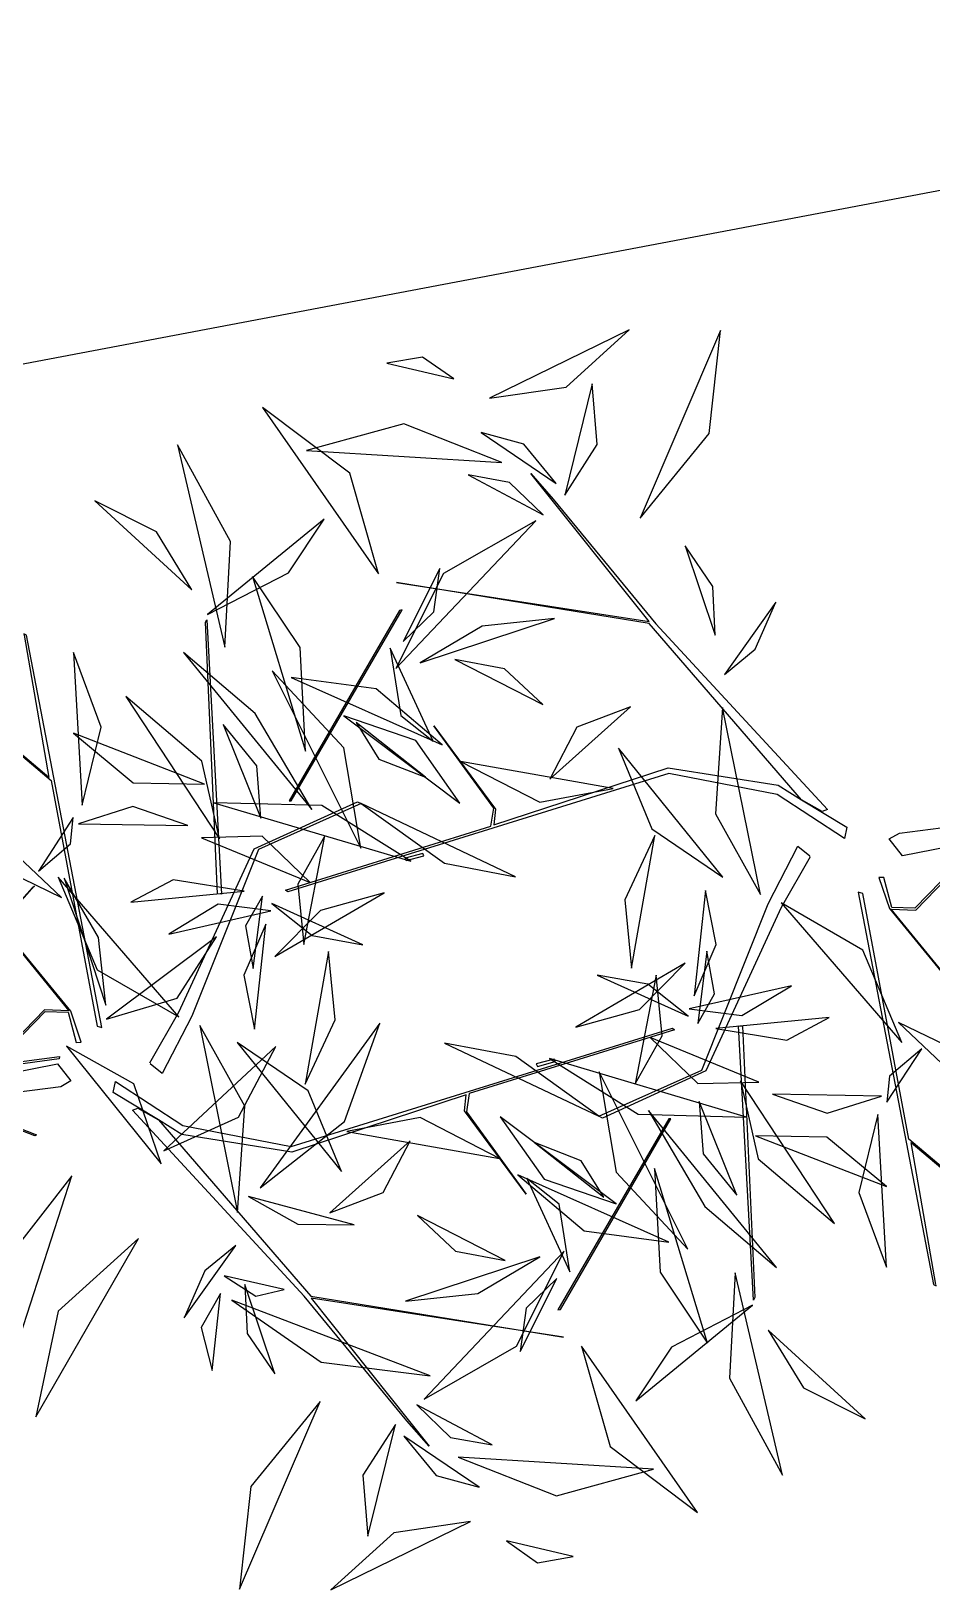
# Model space of a CAD drawing. Header units: centimetres. Extents: x 197412 to 267601, y -375791 to -305433.
# Drawn here: x 225625 to 226479, y -371075 to -369598 of the extents above; entities that cross this region are included whole.
import ezdxf

# ---------------------------------------------------------------- set-up
doc = ezdxf.new("R2010")
doc.units = ezdxf.units.CM
doc.layers.add('3-BAT C-Niveau 0', color=250, linetype='Continuous')

# ---------------------------------------------------------------- blocks, each defined once
blk = doc.blocks.new('Groupe-202-1')
at = {"linetype": 'Continuous', "flags": 128}
for points in [[(14395.42, -49835.75), (14389.05, -49831.59), (14378.77, -49829.59), (14342.67, -49840.81), (14342.46, -49840.64), (14361.91, -49834.59), (14362.19, -49832.88), (14356.5, -49825.07), (14362.35, -49832.98), (14362.2, -49834.48), (14378.72, -49829.05), (14389.12, -49830.72), (14391.34, -49832.1), (14376.9, -49815.4), (14352.96, -49811.52), (14376.9, -49815.21), (14365.71, -49801.19), (14367.81, -49803.61), (14377.54, -49815.41), (14393.82, -49833.02), (14393.31, -49833.21), (14391.34, -49832.1), (14395.65, -49834.69)], [(14443.9, -49813.04), (14427.36, -49831.73), (14446.26, -49829.22), (14446.24, -49829.45), (14431.01, -49831.52), (14444.09, -49836.64), (14443.92, -49836.73), (14430.59, -49831.58), (14400.91, -49837.41), (14399.65, -49835.8), (14400.62, -49835.25), (14427.07, -49831.84), (14443.71, -49813.21)], [(14342.81, -49832.2), (14342.99, -49832.2), (14353.52, -49814.11), (14353.25, -49814.15)], [(14334.87, -49815.26), (14334.99, -49815.04), (14336.4, -49841.02), (14336.02, -49841)], [(14398.66, -49839.45), (14399.67, -49842.4), (14408.83, -49853.57), (14408.8, -49853.4), (14399.85, -49842.44), (14402.16, -49842.55), (14414.44, -49829.89), (14414.48, -49829.62), (14402.08, -49842.36), (14399.9, -49842.31), (14399.14, -49839.44)], [(14318.68, -49840.23), (14302.14, -49858.92), (14321.04, -49856.41), (14321.02, -49856.64), (14305.79, -49858.71), (14318.86, -49863.83), (14318.7, -49863.92), (14305.37, -49858.77), (14275.69, -49864.6), (14274.43, -49862.99), (14275.4, -49862.44), (14301.85, -49859.03), (14318.49, -49840.4)], [(14323.11, -49855.07), (14322.11, -49852.12), (14312.94, -49840.95), (14312.98, -49841.13), (14321.93, -49852.08), (14319.62, -49851.98), (14307.34, -49864.64), (14307.29, -49864.9), (14319.69, -49852.16), (14321.87, -49852.22), (14322.64, -49855.08)], [(14326.36, -49858.77), (14332.72, -49862.94), (14343.01, -49864.94), (14379.11, -49853.72), (14379.31, -49853.89), (14359.86, -49859.93), (14359.59, -49861.64), (14365.27, -49869.45), (14359.42, -49861.55), (14359.57, -49860.04), (14343.05, -49865.47), (14332.65, -49863.8), (14330.43, -49862.42), (14344.87, -49879.12), (14368.81, -49883.01), (14344.88, -49879.32), (14356.07, -49893.34), (14353.96, -49890.92), (14344.24, -49879.11), (14327.96, -49861.51), (14328.46, -49861.31), (14330.43, -49862.42), (14326.13, -49859.83)], [(14386.91, -49879.26), (14386.79, -49879.49), (14385.37, -49853.51), (14385.76, -49853.53)], [(14277.87, -49881.49), (14294.41, -49862.79), (14275.52, -49865.31), (14275.53, -49865.07), (14290.76, -49863.01), (14277.69, -49857.88), (14277.85, -49857.79), (14291.19, -49862.95), (14320.86, -49857.12), (14322.13, -49858.73), (14321.16, -49859.28), (14294.7, -49862.68), (14278.06, -49881.31)], [(14378.97, -49862.33), (14378.78, -49862.32), (14368.26, -49880.41), (14368.52, -49880.38)]]:
    blk.add_lwpolyline(points, close=True, dxfattribs=at)
for points in [[(14317.69, -49816.49), (14320.05, -49829.97), (14309.23, -49820.85), (14309.28, -49820.99), (14320.26, -49830.28), (14324.61, -49853.55), (14325.06, -49853.67), (14317.91, -49816.5), (14317.67, -49816.38), (14317.69, -49816.46)], [(14329.6, -49857.01), (14332.34, -49852.22), (14339.49, -49836.74), (14349.29, -49832.27), (14349.63, -49832.44), (14339.89, -49836.81), (14333.58, -49852.59), (14330.78, -49858.03), (14329.65, -49857.11)], [(14392.17, -49837.51), (14389.43, -49842.3), (14382.28, -49857.78), (14372.49, -49862.25), (14372.14, -49862.08), (14381.89, -49857.72), (14388.19, -49841.94), (14391, -49836.49), (14392.12, -49837.41)], [(14404.08, -49878.03), (14401.72, -49864.55), (14412.55, -49873.68), (14412.49, -49873.53), (14401.51, -49864.24), (14397.16, -49840.98), (14396.71, -49840.85), (14403.86, -49878.02), (14404.1, -49878.14), (14404.09, -49878.07)]]:
    blk.add_lwpolyline(points, dxfattribs=at)
at = {"linetype": 'Continuous'}
for points in [[(14361.79, -49794.05, -212.86), (14369.06, -49792.99, -209.91), (14375.02, -49787.58, -208.14), (14375.02, -49787.58, -208.14), (14361.79, -49794.05, -212.86)], [(14361.79, -49794.05, -212.86), (14369.06, -49792.99, -209.91), (14375.02, -49787.58, -208.14), (14375.02, -49787.58, -208.14), (14361.79, -49794.05, -212.86)], [(14376.05, -49805.41, -223.66), (14382.6, -49797.39, -222.36), (14383.67, -49787.64, -219.58), (14383.67, -49787.64, -219.58), (14376.05, -49805.41, -223.66)], [(14358.4, -49792.22, -211.21), (14355.45, -49790.16, -209.03), (14352.06, -49790.74, -206.71), (14352.06, -49790.74, -206.71), (14358.4, -49792.22, -211.21)], [(14358.4, -49792.22, -211.21), (14355.45, -49790.16, -209.03), (14352.06, -49790.74, -206.71), (14352.06, -49790.74, -206.71), (14358.4, -49792.22, -211.21)], [(14368.91, -49803.24, -232.48), (14371.97, -49798.44, -232.45), (14371.51, -49792.67, -231.83), (14371.51, -49792.67, -231.83), (14368.91, -49803.24, -232.48)], [(14351.28, -49810.67, -215.07), (14348.55, -49801.15, -213.8), (14340.28, -49794.91, -214.42), (14340.28, -49794.91, -214.42), (14351.28, -49810.67, -215.07)], [(14362.96, -49800.15, -228.35), (14353.66, -49796.48, -229.1), (14344.44, -49799.01, -232.12), (14344.44, -49799.01, -232.12), (14362.96, -49800.15, -228.35)], [(14336.7, -49817.63, -223.19), (14337.26, -49807.62, -225.59), (14332.24, -49798.45, -225.79), (14332.24, -49798.45, -225.79), (14336.7, -49817.63, -223.19)], [(14336.7, -49817.63, -223.19), (14337.26, -49807.62, -225.59), (14332.24, -49798.45, -225.79), (14332.24, -49798.45, -225.79), (14336.7, -49817.63, -223.19)], [(14368.09, -49802.14, -232.75), (14365.03, -49798.4, -233.5), (14360.98, -49797.3, -235.42), (14360.98, -49797.3, -235.42), (14368.09, -49802.14, -232.75)], [(14366.88, -49805.11, -229.3), (14363.69, -49802.02, -228.25), (14359.75, -49801.32, -226.49), (14359.75, -49801.32, -226.49), (14366.88, -49805.11, -229.3)], [(14333.59, -49812.19, -215.73), (14330.24, -49806.72, -216.78), (14324.41, -49803.78, -215.22), (14324.41, -49803.78, -215.22), (14333.59, -49812.19, -215.73)], [(14333.59, -49812.19, -215.73), (14330.24, -49806.72, -216.78), (14324.41, -49803.78, -215.22), (14324.41, -49803.78, -215.22), (14333.59, -49812.19, -215.73)], [(14335.07, -49814.54, -214.21), (14342.74, -49810.58, -211.43), (14346.13, -49805.5, -206.15), (14346.13, -49805.5, -206.15), (14335.07, -49814.54, -214.21)], [(14366.16, -49805.65, -228.97), (14357.44, -49810.65, -227.8), (14352.92, -49819.66, -227.09), (14352.92, -49819.66, -227.09), (14366.16, -49805.65, -228.97)], [(14383.15, -49816.51, -172.05), (14382.94, -49811.87, -171.7), (14380.32, -49808.04, -172.02), (14380.32, -49808.04, -172.02), (14383.15, -49816.51, -172.05)], [(14383.15, -49816.51, -172.05), (14382.94, -49811.87, -171.7), (14380.32, -49808.04, -172.02), (14380.32, -49808.04, -172.02), (14383.15, -49816.51, -172.05)], [(14353.62, -49817.08, -211.6), (14356.51, -49814.27, -211.07), (14357.09, -49810.17, -211.1), (14357.09, -49810.17, -211.1), (14353.62, -49817.08, -211.6)], [(14344.34, -49827.48, -221.24), (14343.84, -49817.67, -218.96), (14339.34, -49810.95, -214.31), (14339.34, -49810.95, -214.31), (14344.34, -49827.48, -221.24)], [(14384.04, -49820.21, -171.59), (14386.95, -49817.82, -169.03), (14388.9, -49813.36, -167.96), (14388.9, -49813.36, -167.96), (14384.04, -49820.21, -171.59)], [(14367.95, -49814.92, -196.26), (14361.08, -49815.64, -195.05), (14355.23, -49819.12, -196.39), (14355.23, -49819.12, -196.39), (14367.95, -49814.92, -196.26)], [(14352.38, -49817.72, -202.5), (14353.4, -49824.12, -200.11), (14356.45, -49826.54, -195.35), (14356.45, -49826.54, -195.35), (14352.38, -49817.72, -202.5)], [(14323.21, -49832.61, -200.41), (14324.99, -49825.22, -200.32), (14322.36, -49818.15, -200.54), (14322.36, -49818.15, -200.54), (14323.21, -49832.61, -200.41)], [(14344.94, -49833, -210.1), (14339.6, -49823.92, -209.96), (14332.8, -49818.14, -205.95), (14332.8, -49818.14, -205.95), (14344.94, -49833, -210.1)], [(14366.83, -49823.06, -195.33), (14363.22, -49819.67, -195.1), (14358.5, -49818.79, -194.26), (14358.5, -49818.79, -194.26), (14366.83, -49823.06, -195.33)], [(14349.61, -49836.66, -194.97), (14347.98, -49827.16, -192.57), (14341.18, -49819.86, -191.31), (14341.18, -49819.86, -191.31), (14349.61, -49836.66, -194.97)], [(14357.29, -49826.88, -201.48), (14351.04, -49821.59, -202.35), (14342.99, -49820.51, -201.76), (14342.99, -49820.51, -201.76), (14357.29, -49826.88, -201.48)], [(14336.21, -49835.8, -233.25), (14334.54, -49828.42, -238.65), (14327.32, -49822.3, -241.93), (14327.32, -49822.3, -241.93), (14336.21, -49835.8, -233.25)], [(14375.13, -49823.3, -184.69), (14370.06, -49825.21, -183.17), (14367.5, -49830.13, -181.63), (14367.5, -49830.13, -181.63), (14375.13, -49823.3, -184.69)], [(14383.85, -49823.34, -176.08), (14383.18, -49833.42, -174.79), (14387.45, -49841.05, -170.69), (14387.45, -49841.05, -170.69), (14383.85, -49823.34, -176.08)], [(14340.13, -49833.84, -207.72), (14339.75, -49828.87, -206.62), (14336.56, -49824.97, -205.86), (14336.56, -49824.97, -205.86), (14340.13, -49833.84, -207.72)], [(14358.98, -49832.41, -207.16), (14354.8, -49826.48, -205.48), (14347.99, -49824.14, -203.83), (14347.99, -49824.14, -203.83), (14358.98, -49832.41, -207.16)], [(14358.98, -49832.41, -207.16), (14354.8, -49826.48, -205.48), (14347.99, -49824.14, -203.83), (14347.99, -49824.14, -203.83), (14358.98, -49832.41, -207.16)], [(14349.14, -49824.77, -218.46), (14351.29, -49828.23, -216.39), (14355.73, -49829.96, -215.43), (14355.73, -49829.96, -215.43), (14349.14, -49824.77, -218.46)], [(14322.37, -49825.79, -189.87), (14328.03, -49830.49, -186.93), (14334.8, -49830.6, -183.27), (14334.8, -49830.6, -183.27), (14322.37, -49825.79, -189.87)], [(14374.02, -49827.2, -205.3), (14377.17, -49834.84, -204.92), (14383.88, -49839.43, -203.9), (14383.88, -49839.43, -203.9), (14374.02, -49827.2, -205.3)], [(14359.04, -49828.45, -188.89), (14366.54, -49832.32, -185.79), (14373.5, -49831.01, -181.22), (14373.5, -49831.01, -181.22), (14359.04, -49828.45, -188.89)], [(14354.32, -49837.92, -206.43), (14345.91, -49832.64, -204.4), (14335.66, -49832.38, -204.36), (14335.66, -49832.38, -204.36), (14354.32, -49837.92, -206.43)], [(14354.32, -49837.92, -206.43), (14345.91, -49832.64, -204.4), (14335.66, -49832.38, -204.36), (14335.66, -49832.38, -204.36), (14354.32, -49837.92, -206.43)], [(14349.63, -49832.44, -197.23), (14357.51, -49838.11, -194.28), (14364.25, -49839.38, -188.42), (14364.25, -49839.38, -188.42), (14349.63, -49832.44, -197.23)], [(14319.05, -49838.84, -177.75), (14322.08, -49836.26, -175.38), (14322.34, -49833.77, -172.12), (14322.34, -49833.77, -172.12), (14319.05, -49838.84, -177.75)], [(14333.2, -49834.53, -229.03), (14328, -49832.74, -227.48), (14322.86, -49834.36, -225.66), (14322.86, -49834.36, -225.66), (14333.2, -49834.53, -229.03)], [(14344.78, -49839.92, -194.21), (14340.24, -49835.54, -192.81), (14334.49, -49835.69, -190.06), (14334.49, -49835.69, -190.06), (14344.78, -49839.92, -194.21)], [(14344.78, -49839.92, -194.21), (14340.24, -49835.54, -192.81), (14334.49, -49835.69, -190.06), (14334.49, -49835.69, -190.06), (14344.78, -49839.92, -194.21)], [(14346.18, -49835.52, -199.77), (14343.62, -49840.09, -197.57), (14344.2, -49845.8, -196.35), (14344.2, -49845.8, -196.35), (14346.18, -49835.52, -199.77)], [(14377.46, -49835.48, -185.42), (14374.6, -49841.58, -185.31), (14375.24, -49848.05, -184.01), (14375.24, -49848.05, -184.01), (14377.46, -49835.48, -185.42)], [(14321.25, -49841.34, -207.06), (14317.14, -49837.45, -208.24), (14311.43, -49836.59, -209.24), (14311.43, -49836.59, -209.24), (14321.25, -49841.34, -207.06)], [(14355.56, -49837.41, -203.84), (14355.46, -49837.18, -203.87), (14353.78, -49837.63, -202.04), (14353.88, -49837.84, -202.02), (14355.56, -49837.41, -203.84)], [(14320.92, -49839.42, -178.9), (14324.63, -49848.19, -176.01), (14332.35, -49852.67, -172.29), (14332.35, -49852.67, -172.29), (14320.92, -49839.42, -178.9)], [(14320.92, -49839.42, -178.9), (14324.63, -49848.19, -176.01), (14332.35, -49852.67, -172.29), (14332.35, -49852.67, -172.29), (14320.92, -49839.42, -178.9)], [(14325.44, -49851.54, -200.44), (14324.74, -49845.13, -199.26), (14321.49, -49839.52, -200.49), (14321.49, -49839.52, -200.49), (14325.44, -49851.54, -200.44)], [(14338.55, -49840.76, -198.87), (14331.82, -49839.66, -195.41), (14327.82, -49841.8, -190.33), (14327.82, -49841.8, -190.33), (14338.55, -49840.76, -198.87)], [(14340.27, -49841.22, -202.35), (14338.68, -49844.04, -200.21), (14339.39, -49848.09, -199.09), (14339.39, -49848.09, -199.09), (14340.27, -49841.22, -202.35)], [(14351.81, -49840.9, -199.98), (14345.77, -49842.57, -200.36), (14341.46, -49846.95, -199.46), (14341.46, -49846.95, -199.46), (14351.81, -49840.9, -199.98)], [(14381.19, -49850.65, -183.47), (14383.27, -49845.81, -183.7), (14382.25, -49840.69, -184.07), (14382.25, -49840.69, -184.07), (14381.19, -49850.65, -183.47)], [(14381.19, -49850.65, -183.47), (14383.27, -49845.81, -183.7), (14382.25, -49840.69, -184.07), (14382.25, -49840.69, -184.07), (14381.19, -49850.65, -183.47)], [(14341.07, -49842.62, -183.73), (14336.08, -49841.98, -181.29), (14331.39, -49844.81, -179.52), (14331.39, -49844.81, -179.52), (14341.07, -49842.62, -183.73)], [(14341.17, -49841.93, -202.12), (14345, -49844.96, -201.54), (14349.79, -49845.83, -202.14), (14349.79, -49845.83, -202.14), (14341.17, -49841.93, -202.12)], [(14400.85, -49855.1, -178.9), (14397.14, -49846.33, -176.01), (14389.42, -49841.85, -172.29), (14389.42, -49841.85, -172.29), (14400.85, -49855.1, -178.9)], [(14400.85, -49855.1, -178.9), (14397.14, -49846.33, -176.01), (14389.42, -49841.85, -172.29), (14389.42, -49841.85, -172.29), (14400.85, -49855.1, -178.9)], [(14340.58, -49843.87, -183.47), (14338.5, -49848.71, -183.7), (14339.52, -49853.83, -184.07), (14339.52, -49853.83, -184.07), (14340.58, -49843.87, -183.47)], [(14340.58, -49843.87, -183.47), (14338.5, -49848.71, -183.7), (14339.52, -49853.83, -184.07), (14339.52, -49853.83, -184.07), (14340.58, -49843.87, -183.47)], [(14325.51, -49852.89, -200.73), (14332.21, -49850.88, -197.34), (14335.91, -49845.09, -193.77), (14335.91, -49845.09, -193.77), (14325.51, -49852.89, -200.73)], [(14325.51, -49852.89, -200.73), (14332.21, -49850.88, -197.34), (14335.91, -49845.09, -193.77), (14335.91, -49845.09, -193.77), (14325.51, -49852.89, -200.73)], [(14344.31, -49859.04, -185.42), (14347.17, -49852.95, -185.31), (14346.53, -49846.48, -184.01), (14346.53, -49846.48, -184.01), (14344.31, -49859.04, -185.42)], [(14381.51, -49853.3, -202.35), (14383.09, -49850.48, -200.21), (14382.38, -49846.44, -199.09), (14382.38, -49846.44, -199.09), (14381.51, -49853.3, -202.35)], [(14369.97, -49853.62, -199.98), (14376, -49851.96, -200.36), (14380.31, -49847.58, -199.46), (14380.31, -49847.58, -199.46), (14369.97, -49853.62, -199.98)], [(14380.61, -49852.6, -202.12), (14376.77, -49849.56, -201.54), (14371.98, -49848.7, -202.14), (14371.98, -49848.7, -202.14), (14380.61, -49852.6, -202.12)], [(14375.59, -49859, -199.77), (14378.15, -49854.44, -197.57), (14377.57, -49848.72, -196.35), (14377.57, -49848.72, -196.35), (14375.59, -49859, -199.77)], [(14380.7, -49851.9, -183.73), (14385.7, -49852.54, -181.29), (14390.38, -49849.72, -179.52), (14390.38, -49849.72, -179.52), (14380.7, -49851.9, -183.73)], [(14340.05, -49868.87, -204.31), (14348.04, -49862.57, -204.16), (14351.39, -49853.24, -202.67), (14351.39, -49853.24, -202.67), (14340.05, -49868.87, -204.31)], [(14383.22, -49853.76, -198.87), (14389.95, -49854.87, -195.41), (14393.96, -49852.73, -190.33), (14393.96, -49852.73, -190.33), (14383.22, -49853.76, -198.87)], [(14400.52, -49853.19, -207.06), (14404.64, -49857.07, -208.24), (14410.35, -49857.93, -209.24), (14410.35, -49857.93, -209.24), (14400.52, -49853.19, -207.06)], [(14337.92, -49871.19, -176.08), (14338.59, -49861.11, -174.79), (14334.33, -49853.47, -170.69), (14334.33, -49853.47, -170.69), (14337.92, -49871.19, -176.08)], [(14377, -49854.61, -194.21), (14381.53, -49858.98, -192.81), (14387.29, -49858.84, -190.06), (14387.29, -49858.84, -190.06), (14377, -49854.61, -194.21)], [(14377, -49854.61, -194.21), (14381.53, -49858.98, -192.81), (14387.29, -49858.84, -190.06), (14387.29, -49858.84, -190.06), (14377, -49854.61, -194.21)], [(14330.67, -49866.58, -210.57), (14328.09, -49859.01, -206.9), (14321.71, -49855.42, -202.54), (14321.71, -49855.42, -202.54), (14330.67, -49866.58, -210.57)], [(14330.92, -49865.36, -217.22), (14338, -49862.17, -219.34), (14341.53, -49855.46, -221.55), (14341.53, -49855.46, -221.55), (14330.92, -49865.36, -217.22)], [(14347.75, -49867.32, -205.3), (14344.61, -49859.68, -204.92), (14337.89, -49855.09, -203.9), (14337.89, -49855.09, -203.9), (14347.75, -49867.32, -205.3)], [(14372.14, -49862.08, -197.23), (14364.27, -49856.41, -194.28), (14357.53, -49855.14, -188.42), (14357.53, -49855.14, -188.42), (14372.14, -49862.08, -197.23)], [(14402.73, -49855.68, -177.75), (14399.69, -49858.27, -175.38), (14399.43, -49860.75, -172.12), (14399.43, -49860.75, -172.12), (14402.73, -49855.68, -177.75)], [(14366.21, -49857.12, -203.84), (14366.32, -49857.35, -203.87), (14367.99, -49856.89, -202.04), (14367.9, -49856.68, -202.02), (14366.21, -49857.12, -203.84)], [(14367.46, -49856.6, -206.43), (14375.86, -49861.88, -204.4), (14386.12, -49862.15, -204.36), (14386.12, -49862.15, -204.36), (14367.46, -49856.6, -206.43)], [(14367.46, -49856.6, -206.43), (14375.86, -49861.88, -204.4), (14386.12, -49862.15, -204.36), (14386.12, -49862.15, -204.36), (14367.46, -49856.6, -206.43)], [(14372.17, -49857.86, -194.97), (14373.79, -49867.36, -192.57), (14380.59, -49874.66, -191.31), (14380.59, -49874.66, -191.31), (14372.17, -49857.86, -194.97)], [(14385.57, -49858.73, -233.25), (14387.24, -49866.1, -238.65), (14394.46, -49872.22, -241.93), (14394.46, -49872.22, -241.93), (14385.57, -49858.73, -233.25)], [(14381.64, -49860.69, -207.72), (14382.02, -49865.65, -206.62), (14385.22, -49869.55, -205.86), (14385.22, -49869.55, -205.86), (14381.64, -49860.69, -207.72)], [(14388.58, -49859.99, -229.03), (14393.77, -49861.78, -227.48), (14398.91, -49860.16, -225.66), (14398.91, -49860.16, -225.66), (14388.58, -49859.99, -229.03)], [(14362.8, -49862.12, -207.16), (14366.97, -49868.04, -205.48), (14373.79, -49870.38, -203.83), (14373.79, -49870.38, -203.83), (14362.8, -49862.12, -207.16)], [(14362.8, -49862.12, -207.16), (14366.97, -49868.04, -205.48), (14373.79, -49870.38, -203.83), (14373.79, -49870.38, -203.83), (14362.8, -49862.12, -207.16)], [(14376.84, -49861.52, -210.1), (14382.17, -49870.61, -209.96), (14388.97, -49876.39, -205.95), (14388.97, -49876.39, -205.95), (14376.84, -49861.52, -210.1)], [(14398.56, -49861.91, -200.41), (14396.78, -49869.3, -200.32), (14399.41, -49876.37, -200.54), (14399.41, -49876.37, -200.54), (14398.56, -49861.91, -200.41)], [(14362.73, -49866.07, -188.89), (14355.23, -49862.2, -185.79), (14348.27, -49863.51, -181.22), (14348.27, -49863.51, -181.22), (14362.73, -49866.07, -188.89)], [(14346.65, -49871.23, -184.69), (14351.71, -49869.31, -183.17), (14354.28, -49864.39, -181.63), (14354.28, -49864.39, -181.63), (14346.65, -49871.23, -184.69)], [(14372.63, -49869.75, -218.46), (14370.48, -49866.3, -216.39), (14366.04, -49864.57, -215.43), (14366.04, -49864.57, -215.43), (14372.63, -49869.75, -218.46)], [(14399.4, -49868.73, -189.87), (14393.74, -49864.04, -186.93), (14386.97, -49863.92, -183.27), (14386.97, -49863.92, -183.27), (14399.4, -49868.73, -189.87)], [(14322.22, -49867.73, -220.85), (14316.07, -49875.66, -221.31), (14316.35, -49885.91, -222.56), (14316.35, -49885.91, -222.56), (14322.22, -49867.73, -220.85)], [(14364.48, -49867.64, -201.48), (14370.74, -49872.94, -202.35), (14378.78, -49874.01, -201.76), (14378.78, -49874.01, -201.76), (14364.48, -49867.64, -201.48)], [(14369.4, -49876.8, -202.5), (14368.38, -49870.4, -200.11), (14365.32, -49867.98, -195.35), (14365.32, -49867.98, -195.35), (14369.4, -49876.8, -202.5)], [(14377.43, -49867.04, -221.24), (14377.94, -49876.85, -218.96), (14382.44, -49883.57, -214.31), (14382.44, -49883.57, -214.31), (14377.43, -49867.04, -221.24)], [(14338.96, -49869.67, -204.62), (14343.64, -49872.29, -205.07), (14348.95, -49872.37, -204.23), (14348.95, -49872.37, -204.23), (14338.96, -49869.67, -204.62)], [(14354.95, -49871.47, -195.33), (14358.55, -49874.85, -195.1), (14363.28, -49875.73, -194.26), (14363.28, -49875.73, -194.26), (14354.95, -49871.47, -195.33)], [(14328.52, -49873.67, -220.09), (14320.93, -49880.54, -220.53), (14318.82, -49890.55, -219.34), (14318.82, -49890.55, -219.34), (14328.52, -49873.67, -220.09)], [(14337.74, -49874.31, -171.59), (14334.83, -49876.71, -169.03), (14332.87, -49881.16, -167.96), (14332.87, -49881.16, -167.96), (14337.74, -49874.31, -171.59)], [(14353.83, -49879.6, -196.26), (14360.69, -49878.88, -195.05), (14366.55, -49875.4, -196.39), (14366.55, -49875.4, -196.39), (14353.83, -49879.6, -196.26)], [(14355.61, -49888.88, -228.97), (14364.33, -49883.87, -227.8), (14368.85, -49874.87, -227.09), (14368.85, -49874.87, -227.09), (14355.61, -49888.88, -228.97)], [(14385.07, -49876.9, -223.19), (14384.51, -49886.9, -225.59), (14389.53, -49896.07, -225.79), (14389.53, -49896.07, -225.79), (14385.07, -49876.9, -223.19)], [(14385.07, -49876.9, -223.19), (14384.51, -49886.9, -225.59), (14389.53, -49896.07, -225.79), (14389.53, -49896.07, -225.79), (14385.07, -49876.9, -223.19)], [(14336.65, -49877.2, -212.09), (14339.65, -49879.13, -209.87), (14342.33, -49878.49, -207.1), (14342.33, -49878.49, -207.1), (14336.65, -49877.2, -212.09)], [(14336.65, -49877.2, -212.09), (14339.65, -49879.13, -209.87), (14342.33, -49878.49, -207.1), (14342.33, -49878.49, -207.1), (14336.65, -49877.2, -212.09)], [(14338.62, -49878.02, -172.05), (14338.84, -49882.65, -171.7), (14341.46, -49886.49, -172.02), (14341.46, -49886.49, -172.02), (14338.62, -49878.02, -172.05)], [(14338.62, -49878.02, -172.05), (14338.84, -49882.65, -171.7), (14341.46, -49886.49, -172.02), (14341.46, -49886.49, -172.02), (14338.62, -49878.02, -172.05)], [(14368.16, -49877.44, -211.6), (14365.27, -49880.25, -211.07), (14364.69, -49884.35, -211.1), (14364.69, -49884.35, -211.1), (14368.16, -49877.44, -211.6)], [(14336.31, -49878.86, -213.12), (14334.47, -49882.1, -210.71), (14335.51, -49886.15, -208.62), (14335.51, -49886.15, -208.62), (14336.31, -49878.86, -213.12)], [(14336.31, -49878.86, -213.12), (14334.47, -49882.1, -210.71), (14335.51, -49886.15, -208.62), (14335.51, -49886.15, -208.62), (14336.31, -49878.86, -213.12)], [(14337.37, -49879.51, -212.64), (14345.83, -49885.36, -211.07), (14356.16, -49886.67, -212.06), (14356.16, -49886.67, -212.06), (14337.37, -49879.51, -212.64)], [(14337.37, -49879.51, -212.64), (14345.83, -49885.36, -211.07), (14356.16, -49886.67, -212.06), (14356.16, -49886.67, -212.06), (14337.37, -49879.51, -212.64)], [(14386.7, -49879.98, -214.21), (14379.03, -49883.95, -211.43), (14375.64, -49889.03, -206.15), (14375.64, -49889.03, -206.15), (14386.7, -49879.98, -214.21)], [(14388.18, -49882.33, -215.73), (14391.54, -49887.81, -216.78), (14397.36, -49890.74, -215.22), (14397.36, -49890.74, -215.22), (14388.18, -49882.33, -215.73)], [(14388.18, -49882.33, -215.73), (14391.54, -49887.81, -216.78), (14397.36, -49890.74, -215.22), (14397.36, -49890.74, -215.22), (14388.18, -49882.33, -215.73)], [(14370.49, -49883.85, -215.07), (14373.22, -49893.37, -213.8), (14381.49, -49899.62, -214.42), (14381.49, -49899.62, -214.42), (14370.49, -49883.85, -215.07)], [(14345.73, -49889.11, -223.66), (14339.17, -49897.14, -222.36), (14338.11, -49906.88, -219.58), (14338.11, -49906.88, -219.58), (14345.73, -49889.11, -223.66)], [(14354.89, -49889.42, -229.3), (14358.08, -49892.5, -228.25), (14362.03, -49893.2, -226.49), (14362.03, -49893.2, -226.49), (14354.89, -49889.42, -229.3)], [(14352.87, -49891.28, -232.48), (14349.8, -49896.09, -232.45), (14350.27, -49901.86, -231.83), (14350.27, -49901.86, -231.83), (14352.87, -49891.28, -232.48)], [(14353.68, -49892.38, -232.75), (14356.74, -49896.12, -233.5), (14360.8, -49897.22, -235.42), (14360.8, -49897.22, -235.42), (14353.68, -49892.38, -232.75)], [(14358.81, -49894.37, -228.35), (14368.12, -49898.05, -229.1), (14377.33, -49895.52, -232.12), (14377.33, -49895.52, -232.12), (14358.81, -49894.37, -228.35)], [(14359.98, -49900.47, -212.86), (14352.71, -49901.54, -209.91), (14346.75, -49906.95, -208.14), (14346.75, -49906.95, -208.14), (14359.98, -49900.47, -212.86)], [(14359.98, -49900.47, -212.86), (14352.71, -49901.54, -209.91), (14346.75, -49906.95, -208.14), (14346.75, -49906.95, -208.14), (14359.98, -49900.47, -212.86)], [(14363.38, -49902.3, -211.21), (14366.33, -49904.37, -209.03), (14369.71, -49903.79, -206.71), (14369.71, -49903.79, -206.71), (14363.38, -49902.3, -211.21)], [(14363.38, -49902.3, -211.21), (14366.33, -49904.37, -209.03), (14369.71, -49903.79, -206.71), (14369.71, -49903.79, -206.71), (14363.38, -49902.3, -211.21)]]:
    blk.add_polyline3d(points, dxfattribs=at)
blk = doc.blocks.new('Groupe-205-1')
blk.add_blockref('Groupe-202-1', (0, 0))
blk = doc.blocks.new('Groupe-206-1')
blk.add_blockref('Groupe-205-1', (0, 0))

msp = doc.modelspace()

# ---------------------------------------------------------------- linework, layer by layer
at = {"layer": '3-BAT C-Niveau 0', "flags": 128}
msp.add_lwpolyline([(224895.8, -367262.7), (230286.8, -366241.8), (230796.4, -368932.8), (225405.4, -369953.7)], close=True, dxfattribs=at)

# ---------------------------------------------------------------- block references
at = {"layer": '3-BAT C-Niveau 0', "xscale": 10, "yscale": 10, "zscale": 10}
msp.add_blockref('Groupe-206-1', (82441.7, 127994.6), dxfattribs=at)

doc.saveas('drawing.dxf')
